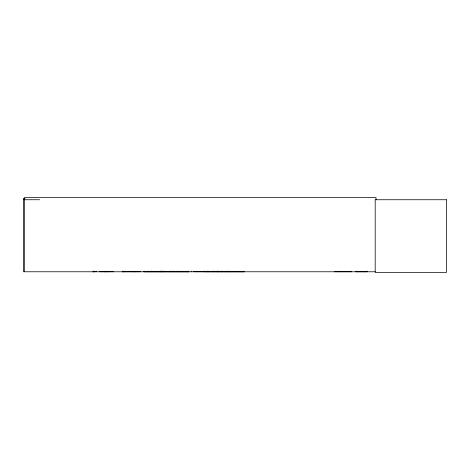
<?xml version="1.0" encoding="UTF-8"?>
<svg xmlns="http://www.w3.org/2000/svg" width="470" height="470" viewBox="0 0 470 470"><rect width="100%" height="100%" fill="white"/><g stroke="black" fill="none" stroke-linecap="round" stroke-linejoin="round"><path stroke-width="0.7" d="M122.476 271.678L133.374 271.625M356.031 271.748L367.011 271.713L356.037 271.678M203.868 271.701L244.118 271.701M144.026 271.701L188.717 271.701M93.606 271.701L96.262 271.625L92.872 271.772M24.969 198.375L23.5 198.375L23.5 271.772L375.283 271.772M23.5 199.738L39.621 199.738M99.793 271.49L113.411 271.49M126.736 271.49L140.354 271.49M165.405 271.478L179.023 271.478M193.687 271.478L207.305 271.49M334.352 271.49L347.97 271.49M340.374 271.625L351.266 271.625M99.805 271.736L113.399 271.736M122.224 271.748L140.342 271.736M189.093 271.772L143.703 271.772M193.699 271.736L244.365 271.772M334.364 271.736L351.266 271.748M136.124 271.701L133.545 271.701M107.066 271.701L104.487 271.701M159.612 271.678L159.542 271.166M376.018 199.821L376.018 197.623L24.328 197.623L24.328 271.772M367.011 271.166L367.011 271.772M366.935 271.166L366.929 271.772M356.113 271.166L356.119 271.772M356.037 271.166L356.031 271.772M351.266 271.166L351.266 271.772M340.374 271.166L340.374 271.772M244.036 271.166L244.036 271.772M240.658 271.166L240.658 271.772M238.12 271.166L238.12 271.772M234.918 271.166L234.888 271.772M231.399 271.166L231.399 271.772M228.972 271.166L228.972 271.772M228.003 271.166L227.985 271.772M227.468 271.166L227.468 271.772M225.659 271.166L225.659 271.772M222.081 271.166L222.081 271.772M221.728 271.166L221.728 271.772M218.85 271.166L218.85 271.772M218.48 271.166L218.48 271.772M218.209 271.166L218.209 271.772M217.951 271.166L217.951 271.772M216.576 271.166L216.576 271.772M214.931 271.166L214.931 271.772M213.756 271.166L213.756 271.772M212.934 271.166L212.934 271.772M212.469 271.166L212.469 271.772M208.662 271.166L208.662 271.772M207.482 271.166L207.482 271.772M207.17 271.166L207.17 271.772M204.462 271.166L204.462 271.772M203.933 271.166L203.933 271.772M191.366 271.166L191.331 271.772M188.593 271.166L188.593 271.772M187.401 271.166L187.401 271.772M186.214 271.166L186.214 271.772M182.472 271.166L182.472 271.772M179.581 271.166L179.581 271.772M178.001 271.166L178.001 271.772M176.814 271.166L176.814 271.772M173.459 271.166L173.459 271.772M173.354 271.166L173.354 271.772M172.408 271.166L172.408 271.772M170.775 271.166L170.775 271.772M169.429 271.166L169.429 271.772M164.659 271.166L164.659 271.772M162.767 271.166L162.767 271.772M162.197 271.166L162.179 271.772M161.88 271.166L161.856 271.772M161.568 271.166L161.568 271.772M160.464 271.166L160.458 271.772M160.188 271.166L160.188 271.772M157.045 271.166L157.045 271.772M154.019 271.166L154.019 271.772M151.998 271.166L151.998 271.772M151.822 271.166L151.751 271.772M151.687 271.166L151.687 271.772M149.572 271.166L149.566 271.772M147.645 271.166L147.645 271.772M144.137 271.166L144.137 271.772M135.977 271.166L135.977 271.772M133.374 271.166L133.368 271.772M131.159 271.166L131.159 271.772M125.39 271.166L125.39 271.772M123.404 271.166L123.404 271.772M122.811 271.166L122.811 271.772M122.482 271.166L122.476 271.772M106.919 271.166L106.919 271.772M104.34 271.166L104.34 271.772M96.332 271.166L96.332 271.772M93.753 271.166L93.753 271.772M93.483 271.166L93.483 271.772M93.413 271.166L93.413 271.772M446.5 199.738L375.189 199.738L375.189 272.377L446.5 272.377L446.5 199.738"/></g></svg>
